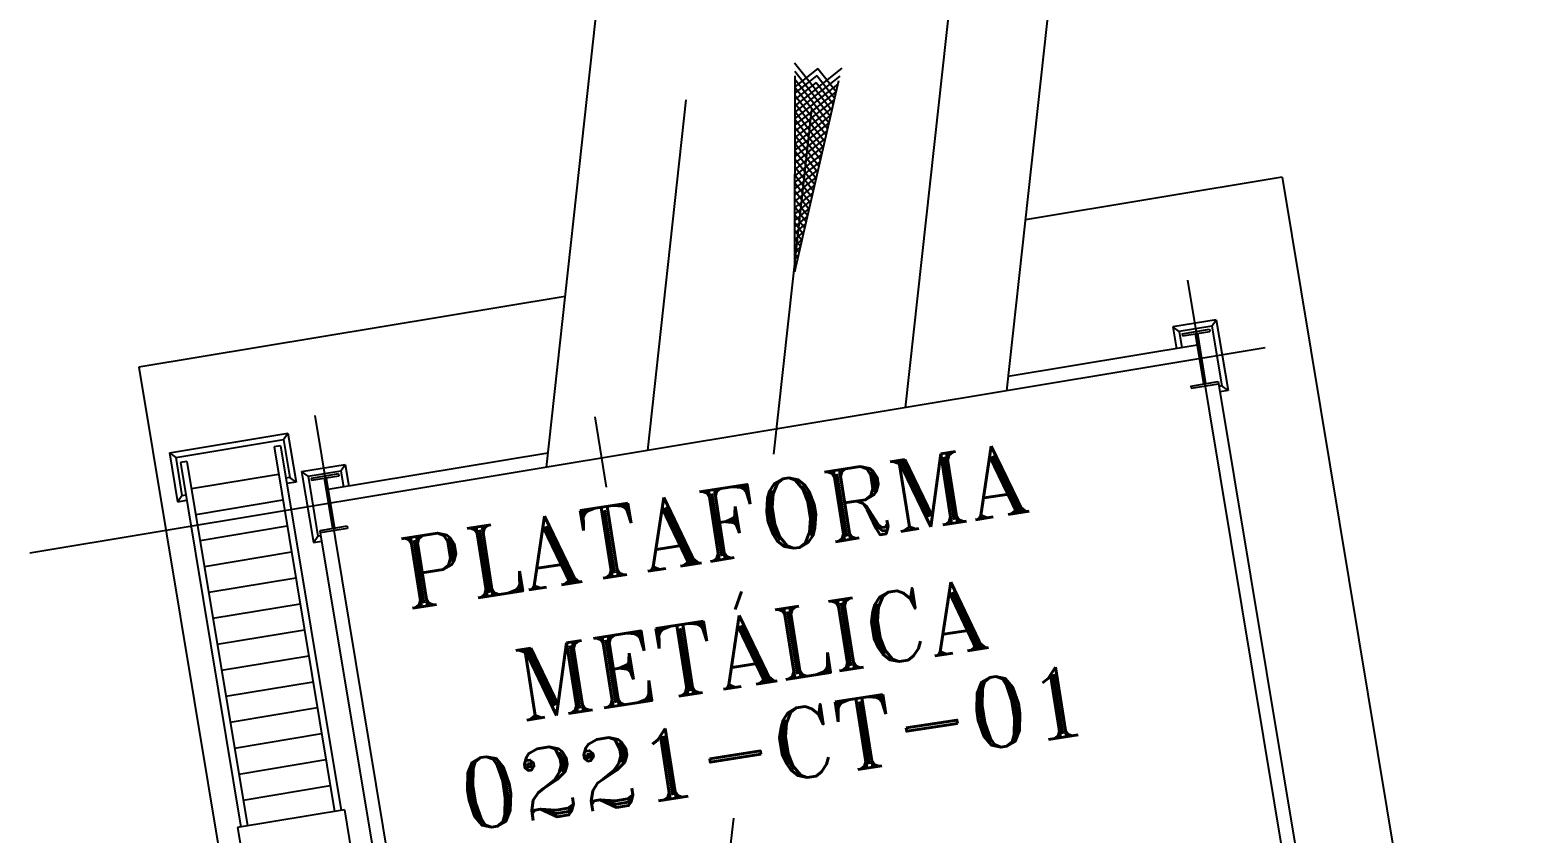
# Model space of a CAD drawing. Header units: millimetres. Extents: x -16232 to 52632, y -3739 to 20678.
# Drawn here: x 20511.8 to 20697.4, y 14841.2 to 14941 of the extents above; entities that cross this region are included whole.
import ezdxf
from ezdxf.enums import TextEntityAlignment as Align

# ---------------------------------------------------------------- set-up
doc = ezdxf.new("R2010")
doc.units = ezdxf.units.MM
doc.header["$LTSCALE"] = 300
doc.header["$MEASUREMENT"] = 0
doc.layers.add('CINZA-8', color=8, linetype='Continuous')
doc.styles.add('ROMANT', font='ROMANT', dxfattribs={"height": 0.2})

msp = doc.modelspace()

# ---------------------------------------------------------------- linework, layer by layer
at = {"layer": 'CINZA-8'}
for p, q in [((20620.59, 14894.082), (20825.489, 16753.398)), ((20575.965, 14886.674), (20621.75, 15302.143)), ((20633.186, 14896.173), (20677.25, 15296.026)), ((20606.797, 14936.946), (20609.41, 14933.664)), ((20606.854, 14935.324), (20606.826, 14910.973)), ((20606.833, 14935.909), (20609.311, 14932.797)), ((20609.603, 14935.36), (20606.851, 14933.172)), ((20609.701, 14936.227), (20606.852, 14933.961)), ((20612.425, 14935.273), (20609.311, 14932.797)), ((20612.693, 14936.274), (20609.41, 14933.664)), ((20609.603, 14935.36), (20611.792, 14932.61)), ((20609.701, 14936.227), (20611.968, 14933.379)), ((20612.273, 14934.707), (20606.827, 14910.973)), ((20609.504, 14934.493), (20606.85, 14932.383)), ((20609.405, 14933.626), (20606.85, 14931.593)), ((20606.852, 14933.904), (20609.113, 14931.063)), ((20606.853, 14934.893), (20609.212, 14931.93)), ((20612.177, 14934.287), (20609.212, 14931.93)), ((20609.405, 14933.626), (20611.439, 14931.071)), ((20609.504, 14934.493), (20611.615, 14931.84)), ((20588.56, 14888.765), (20593.364, 14932.36)), ((20609.208, 14931.892), (20606.848, 14930.015)), ((20609.306, 14932.759), (20606.849, 14930.804)), ((20606.85, 14931.924), (20608.916, 14929.329)), ((20606.851, 14932.914), (20609.015, 14930.196)), ((20611.734, 14932.358), (20609.015, 14930.196)), ((20611.956, 14933.323), (20609.114, 14931.063)), ((20609.208, 14931.892), (20611.086, 14929.533)), ((20609.307, 14932.759), (20611.262, 14930.302)), ((20604.234, 14888.329), (20608.95, 14931.12)), ((20609.01, 14930.157), (20606.846, 14928.436)), ((20609.109, 14931.025), (20606.847, 14929.226)), ((20606.848, 14929.945), (20608.719, 14927.595)), ((20606.849, 14930.935), (20608.817, 14928.462)), ((20611.291, 14930.429), (20608.818, 14928.462)), ((20611.513, 14931.393), (20608.916, 14929.329)), ((20609.011, 14930.157), (20610.733, 14927.994)), ((20609.109, 14931.024), (20610.909, 14928.763)), ((20608.813, 14928.423), (20606.844, 14926.858)), ((20608.912, 14929.29), (20606.845, 14927.647)), ((20606.846, 14927.966), (20608.521, 14925.861)), ((20606.847, 14928.955), (20608.62, 14926.728)), ((20610.849, 14928.5), (20608.62, 14926.728)), ((20611.07, 14929.464), (20608.719, 14927.595)), ((20608.813, 14928.423), (20610.38, 14926.455)), ((20608.912, 14929.29), (20610.556, 14927.225)), ((20608.714, 14927.556), (20606.843, 14926.069)), ((20608.616, 14926.689), (20606.843, 14925.279)), ((20606.843, 14925.986), (20608.324, 14924.127)), ((20606.844, 14926.976), (20608.423, 14924.994)), ((20610.406, 14926.571), (20608.423, 14924.994)), ((20610.627, 14927.535), (20608.521, 14925.861)), ((20608.616, 14926.689), (20610.027, 14924.917)), ((20608.714, 14927.556), (20610.203, 14925.686)), ((20608.319, 14924.088), (20606.84, 14922.912)), ((20608.418, 14924.955), (20606.841, 14923.701)), ((20608.517, 14925.822), (20606.842, 14924.49)), ((20606.842, 14924.997), (20608.225, 14923.259)), ((20609.963, 14924.641), (20608.225, 14923.259)), ((20608.32, 14924.088), (20609.497, 14922.609)), ((20610.185, 14925.606), (20608.324, 14924.126)), ((20608.418, 14924.955), (20609.674, 14923.378)), ((20608.517, 14925.822), (20609.85, 14924.148)), ((20608.122, 14922.354), (20606.838, 14921.333)), ((20608.221, 14923.221), (20606.839, 14922.122)), ((20606.84, 14923.018), (20608.028, 14921.525)), ((20606.841, 14924.007), (20608.126, 14922.392)), ((20609.521, 14922.712), (20608.028, 14921.525)), ((20608.122, 14922.354), (20609.144, 14921.071)), ((20609.742, 14923.677), (20608.127, 14922.392)), ((20608.221, 14923.221), (20609.32, 14921.84)), ((20667.422, 14922.717), (20635.527, 14917.422)), ((20667.422, 14922.717), (20688.462, 14795.974)), ((20607.925, 14920.62), (20606.836, 14919.755)), ((20608.023, 14921.487), (20606.837, 14920.544)), ((20606.838, 14921.038), (20607.83, 14919.791)), ((20606.839, 14922.028), (20607.929, 14920.658)), ((20609.078, 14920.783), (20607.831, 14919.791)), ((20607.925, 14920.62), (20608.791, 14919.532)), ((20609.299, 14921.748), (20607.929, 14920.658)), ((20608.024, 14921.487), (20608.967, 14920.301)), ((20607.826, 14919.753), (20606.835, 14918.965)), ((20607.727, 14918.886), (20606.835, 14918.176)), ((20606.836, 14919.059), (20607.633, 14918.057)), ((20606.837, 14920.049), (20607.732, 14918.924)), ((20608.635, 14918.854), (20607.633, 14918.057)), ((20607.727, 14918.886), (20608.438, 14917.994)), ((20608.857, 14919.819), (20607.732, 14918.924)), ((20607.826, 14919.753), (20608.614, 14918.763)), ((20607.53, 14917.152), (20606.833, 14916.598)), ((20606.833, 14917.08), (20607.436, 14916.323)), ((20606.834, 14918.069), (20607.534, 14917.19)), ((20607.629, 14918.019), (20606.834, 14917.387)), ((20608.193, 14916.925), (20607.436, 14916.323)), ((20607.53, 14917.152), (20608.085, 14916.455)), ((20608.414, 14917.89), (20607.534, 14917.19)), ((20607.629, 14918.019), (20608.261, 14917.224)), ((20607.332, 14915.418), (20606.831, 14915.019)), ((20606.831, 14915.1), (20607.238, 14914.589)), ((20607.431, 14916.285), (20606.832, 14915.808)), ((20606.832, 14916.09), (20607.337, 14915.456)), ((20607.75, 14914.996), (20607.238, 14914.589)), ((20607.333, 14915.418), (20607.732, 14914.917)), ((20607.971, 14915.96), (20607.337, 14915.456)), ((20607.431, 14916.285), (20607.908, 14915.686)), ((20607.135, 14913.684), (20606.829, 14913.441)), ((20606.829, 14913.121), (20607.041, 14912.855)), ((20607.234, 14914.551), (20606.83, 14914.23)), ((20606.83, 14914.111), (20607.139, 14913.722)), ((20607.307, 14913.067), (20607.041, 14912.855)), ((20607.135, 14913.684), (20607.379, 14913.378)), ((20607.529, 14914.031), (20607.14, 14913.722)), ((20607.234, 14914.551), (20607.555, 14914.147)), ((20606.938, 14911.95), (20606.827, 14911.862)), ((20606.827, 14911.142), (20606.843, 14911.121)), ((20606.839, 14911.083), (20606.827, 14911.073)), ((20607.036, 14912.817), (20606.828, 14912.651)), ((20606.828, 14912.132), (20606.942, 14911.988)), ((20606.839, 14911.083), (20606.849, 14911.07)), ((20606.865, 14911.138), (20606.844, 14911.121)), ((20606.938, 14911.95), (20607.026, 14911.84)), ((20607.086, 14912.102), (20606.942, 14911.988)), ((20607.037, 14912.817), (20607.202, 14912.609)), ((20655.634, 14909.951), (20677.149, 14780.35)), ((20578.306, 14907.923), (20525.318, 14899.127)), ((20659.235, 14905.017), (20653.821, 14904.119)), ((20653.821, 14904.119), (20654.27, 14901.412)), ((20654.61, 14903.554), (20653.821, 14904.119)), ((20658.67, 14904.228), (20654.61, 14903.554)), ((20655.005, 14903.272), (20658.388, 14903.834)), ((20658.388, 14903.834), (20658.433, 14903.563)), ((20658.67, 14904.228), (20659.235, 14905.017)), ((20658.67, 14904.228), (20659.906, 14896.785)), ((20659.235, 14905.017), (20660.695, 14896.22)), ((20656.842, 14901.839), (20633.381, 14897.944)), ((20654.61, 14903.554), (20654.947, 14901.524)), ((20655.005, 14903.272), (20655.05, 14903.001)), ((20655.05, 14903.001), (20658.433, 14903.563)), ((20656.606, 14903.26), (20657.639, 14897.034)), ((20656.877, 14903.305), (20657.91, 14897.079)), ((20665.303, 14901.505), (20511.771, 14876.018)), ((20525.318, 14899.127), (20552.853, 14733.259)), ((20656.083, 14896.776), (20659.466, 14897.338)), ((20656.083, 14896.776), (20656.128, 14896.505)), ((20656.128, 14896.505), (20659.511, 14897.067)), ((20659.466, 14897.338), (20675.238, 14802.331)), ((20659.906, 14896.785), (20659.568, 14896.728)), ((20660.695, 14896.22), (20659.68, 14896.052)), ((20660.695, 14896.22), (20659.906, 14896.785)), ((20547.173, 14893.136), (20575.08, 14725.026)), ((20581.972, 14892.94), (20583.419, 14884.224)), ((20529.108, 14888.464), (20543.853, 14890.911)), ((20543.289, 14890.122), (20543.853, 14890.911)), ((20543.853, 14890.911), (20544.86, 14884.847)), ((20529.897, 14887.899), (20543.289, 14890.122)), ((20542.935, 14889.343), (20542.123, 14889.208)), ((20542.123, 14889.208), (20549.643, 14843.909)), ((20542.935, 14889.343), (20550.455, 14844.043)), ((20543.289, 14890.122), (20544.071, 14885.411)), ((20529.108, 14888.464), (20530.115, 14882.399)), ((20529.108, 14888.464), (20529.897, 14887.899)), ((20529.897, 14887.899), (20530.679, 14883.188)), ((20531.296, 14887.411), (20530.484, 14887.276)), ((20530.484, 14887.276), (20538.004, 14841.977)), ((20531.296, 14887.411), (20538.816, 14842.111)), ((20545.552, 14886.145), (20550.965, 14887.044)), ((20576.16, 14888.445), (20548.843, 14883.91)), ((20550.401, 14886.255), (20550.965, 14887.044)), ((20550.965, 14887.044), (20551.415, 14884.337)), ((20531.855, 14884.046), (20542.682, 14885.844)), ((20544.071, 14885.411), (20543.601, 14885.333)), ((20544.86, 14884.847), (20544.071, 14885.411)), ((20545.552, 14886.145), (20547.012, 14877.348)), ((20546.341, 14885.581), (20545.552, 14886.145)), ((20546.341, 14885.581), (20550.401, 14886.255)), ((20546.341, 14885.581), (20547.576, 14878.137)), ((20550.119, 14885.86), (20546.735, 14885.299)), ((20546.735, 14885.299), (20546.78, 14885.028)), ((20550.164, 14885.59), (20546.78, 14885.028)), ((20548.337, 14885.287), (20549.37, 14879.061)), ((20548.607, 14885.331), (20549.641, 14879.106)), ((20550.119, 14885.86), (20550.164, 14885.59)), ((20550.401, 14886.255), (20550.738, 14884.225)), ((20530.679, 14883.188), (20531.15, 14883.266)), ((20544.86, 14884.847), (20543.713, 14884.657)), ((20530.115, 14882.399), (20530.679, 14883.188)), ((20530.115, 14882.399), (20531.262, 14882.59)), ((20532.39, 14880.82), (20543.217, 14882.618)), ((20532.926, 14877.595), (20543.753, 14879.392)), ((20547.012, 14877.348), (20547.576, 14878.137)), ((20547.576, 14878.137), (20547.915, 14878.194)), ((20551.197, 14879.364), (20547.814, 14878.803)), ((20547.814, 14878.803), (20563.585, 14783.796)), ((20551.242, 14879.094), (20547.859, 14878.532)), ((20551.197, 14879.364), (20551.242, 14879.094)), ((20533.461, 14874.369), (20544.288, 14876.166)), ((20547.012, 14877.348), (20548.027, 14877.517)), ((20533.997, 14871.143), (20544.823, 14872.94)), ((20534.532, 14867.917), (20545.359, 14869.715)), ((20535.068, 14864.692), (20545.894, 14866.489)), ((20535.603, 14861.466), (20546.43, 14863.263)), ((20536.139, 14858.24), (20546.965, 14860.037)), ((20536.674, 14855.014), (20547.501, 14856.812)), ((20537.21, 14851.789), (20548.036, 14853.586)), ((20537.745, 14848.563), (20548.572, 14850.36)), ((20538.28, 14845.337), (20549.107, 14847.134)), ((20550.861, 14844.111), (20537.598, 14841.909)), ((20550.861, 14844.111), (20552.658, 14833.284)), ((20595.657, 14810.5), (20599.249, 14843.095)), ((20537.598, 14841.909), (20539.395, 14831.082))]:
    msp.add_line(p, q, dxfattribs=at)

# ---------------------------------------------------------------- texts
at = {"layer": 'CINZA-8', "style": 'ROMANT', "width": 1.000511}
for s, p in [('PLATAFORMA', (20596.783, 14879.479)), ('METÁLICA', (20601.14, 14865.499)), ('0221-CT-01', (20604.198, 14851.901))]:
    msp.add_text(s, height=8.7389, rotation=8.93662, dxfattribs=at).set_placement(p, align=Align.MIDDLE)

doc.saveas('drawing.dxf')
